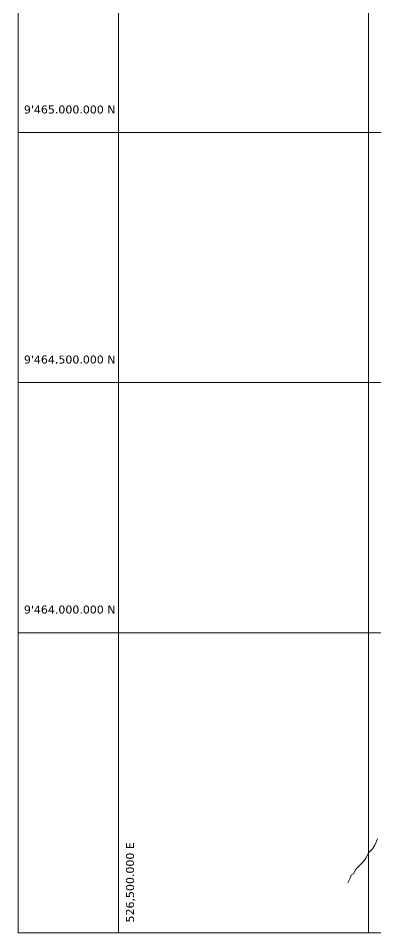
# Model space of a CAD drawing. Header units: metres. Extents: x 278 to 15006, y -2322 to 4522.
# Drawn here: x 361 to 1076, y -678 to 1151 of the extents above; entities that cross this region are included whole.
import ezdxf

# ---------------------------------------------------------------- set-up
doc = ezdxf.new("R2010")
doc.units = ezdxf.units.M
doc.header["$LTSCALE"] = 25.4
doc.header["$MEASUREMENT"] = 0
doc.layers.add('cable via', color=32, linetype='Continuous', lineweight=30)

msp = doc.modelspace()

# ---------------------------------------------------------------- linework, layer by layer
at = {"layer": 'cable via', "lineweight": 13}
for p, q in [((361.4, -678), (361.4, 4522)), ((561.4, -678), (561.4, 4422)), ((1061.4, 4422), (1061.4, -678)), ((4161.4, 922), (361.4, 922)), ((4161.4, 422), (361.4, 422)), ((361.4, -78), (4161.4, -78)), ((4161.4, -678), (361.4, -678))]:
    msp.add_line(p, q, dxfattribs=at)
msp.add_lwpolyline([(1078.9, -490.5), (1073.9, -503), (1068.9, -510.5), (1061.4, -518), (1056.4, -528), (1048.9, -538), (1043.9, -543), (1036.4, -550.5), (1031.4, -560.5), (1026.4, -563), (1023.9, -570.5), (1020.1, -578)], dxfattribs=at)

# ---------------------------------------------------------------- texts
at = {"layer": 'cable via', "lineweight": 13, "char_height": 16, "width": 26455.68, "attachment_point": 1}
for s, insert in [("{\\fVerdana|b0|i0|c0|p34;9'465.000.000 N}", (372.6, 976.3)), ("{\\fVerdana|b0|i0|c0|p34;9'464.500.000 N}", (372.6, 476.3)), ("{\\fVerdana|b0|i0|c0|p34;9'464.000.000 N}", (372.6, -23.7))]:
    msp.add_mtext(s, dxfattribs=dict(at, insert=insert))
at = {"layer": 'cable via', "lineweight": 13, "insert": (576.6, -657.5), "char_height": 16, "width": 26455.68, "attachment_point": 1, "rotation": 90}
msp.add_mtext('{\\fVerdana|b0|i0|c0|p34;526,500.000 E}', dxfattribs=at)

doc.saveas('drawing.dxf')
